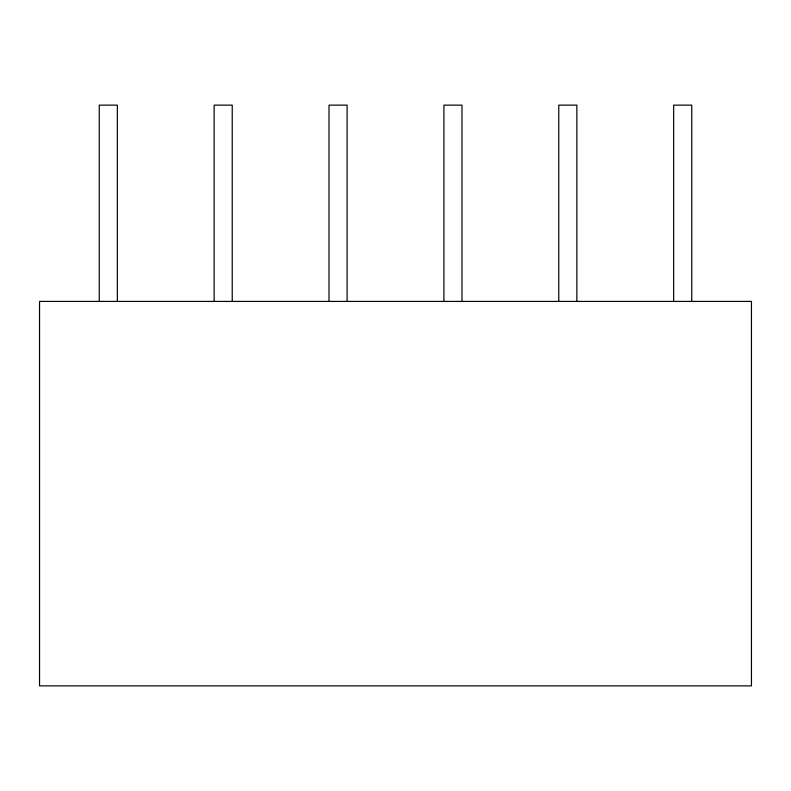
<?xml version="1.0" encoding="UTF-8"?>
<svg xmlns="http://www.w3.org/2000/svg" width="791" height="791" viewBox="0 0 791 791"><rect width="100%" height="100%" fill="white"/><g stroke="black" fill="none" stroke-linecap="round" stroke-linejoin="round"><path stroke-width="1.19" d="M691.749 301.42L691.749 105.134L673.655 105.134L673.655 301.42M576.866 301.42L576.866 105.134L558.772 105.134L558.772 301.42M461.984 301.42L461.984 105.134L443.899 105.134L443.899 301.42M347.101 301.42L347.101 105.134L329.016 105.134L329.016 301.42M232.228 301.42L232.228 105.134L214.134 105.134L214.134 301.42M117.345 301.42L117.345 105.134L99.251 105.134L99.251 301.42M751.45 301.42L39.55 301.42L39.55 685.866L751.45 685.866L751.45 301.42"/></g></svg>
